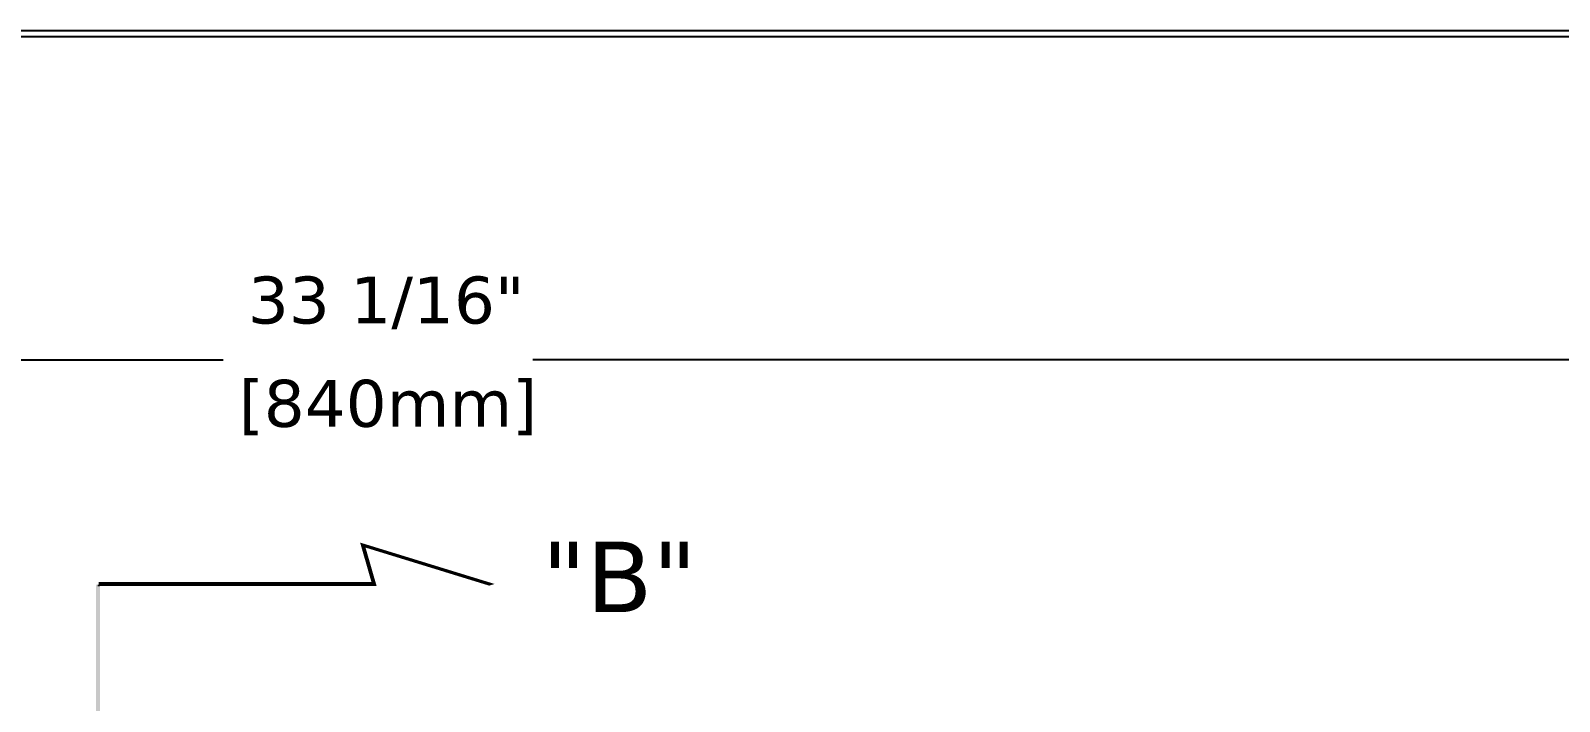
# Model space of a CAD drawing. Extents: x 4719 to 8938, y 1800 to 4482.
# Drawn here: x 6880.3 to 7369.3, y 4267.4 to 4481.9 of the extents above; entities that cross this region are included whole.
import ezdxf

# ---------------------------------------------------------------- set-up
doc = ezdxf.new("R2010")
doc.units = 0
doc.header["$LTSCALE"] = 10
doc.header["$MEASUREMENT"] = 0
doc.layers.add('G02-1-PRDXXXX-E-MRIO-01-P01-01$0$ANNOTATION', color=7, linetype='Continuous')
doc.layers.add('G02-1-PRDXXXX-E-MRIO-01-P01-01$0$TITLE', color=7, linetype='Continuous')
doc.layers.add('G02-1-PRDXXXX-E-MRIO-01-P01-01$0$View', color=251, linetype='Continuous', plot=False)
doc.styles.add('G02-1-PRDXXXX-E-MRIO-01-P01-01$0$PDF Verdana', font='verdana.ttf')

# ---------------------------------------------------------------- blocks, each defined once
blk = doc.blocks.new('G02-1-PRDXXXX-E-MRIO-01-P01-01$0$DV-54809-ZX-350-001')
at = {"layer": 'G02-1-PRDXXXX-E-MRIO-01-P01-01$0$ANNOTATION', "lineweight": 25}
for points in [[(1873.79, 2576.61), (2223.06, 2576.61)], [(2671.4, 2576.61), (2322.13, 2576.61)], [(2183.26, 2504.21), (2183.26, 2504.64)]]:
    blk.add_lwpolyline(points, dxfattribs=at)
at = {"layer": 'G02-1-PRDXXXX-E-MRIO-01-P01-01$0$ANNOTATION', "lineweight": 0}
blk.add_lwpolyline([(2183.26, 2504.85, 1.27, 1.27, 0), (2271.32, 2504.85, 1.23, 1.23, 0), (2267.72, 2517.34, 1.02, 1.02, 0), (2309, 2504.64, 0, 0, 0), (2267.72, 2492.36, 0, 0, 0), (2271.11, 2504.85, 0, 0, 0)], format="xyseb", dxfattribs=at)
at = {"layer": 'G02-1-PRDXXXX-E-MRIO-01-P01-01$0$ANNOTATION', "transparency": 33554559}
for points in [[(2183.69, 2504.64), (2182.42, 2504.64), (2183.69, 2379.75)], [(2182.42, 2504.64), (2183.69, 2379.75), (2182.42, 2379.75)]]:
    blk.add_solid(points, dxfattribs=at)
at = {"layer": 'G02-1-PRDXXXX-E-MRIO-01-P01-01$0$ANNOTATION', "attachment_point": 4, "style": 'G02-1-PRDXXXX-E-MRIO-01-P01-01$0$PDF Verdana'}
for s, insert, char_height in [('33 1/16"', (2230.97, 2594.75), 15.016), ('[840mm]', (2228, 2561.31), 15.016), ('"B"', (2324.95, 2507.17), 22.524)]:
    blk.add_mtext(s, dxfattribs=dict(at, insert=insert, char_height=char_height))

msp = doc.modelspace()

# ---------------------------------------------------------------- linework, layer by layer
at = {"layer": 'G02-1-PRDXXXX-E-MRIO-01-P01-01$0$TITLE'}
msp.add_lwpolyline([(4718.87, 4481.85), (8937.72, 4481.85), (8937.72, 2010.17), (4718.87, 2010.17)], close=True, dxfattribs=at)
at = {"layer": 'G02-1-PRDXXXX-E-MRIO-01-P01-01$0$View'}
msp.add_lwpolyline([(4718.87, 4480), (8933.87, 4480), (8933.87, 2015), (4718.87, 2015)], close=True, dxfattribs=at)

# ---------------------------------------------------------------- block references
msp.add_blockref('G02-1-PRDXXXX-E-MRIO-01-P01-01$0$DV-54809-ZX-350-001', (4718.87, 1800))

doc.saveas('drawing.dxf')
